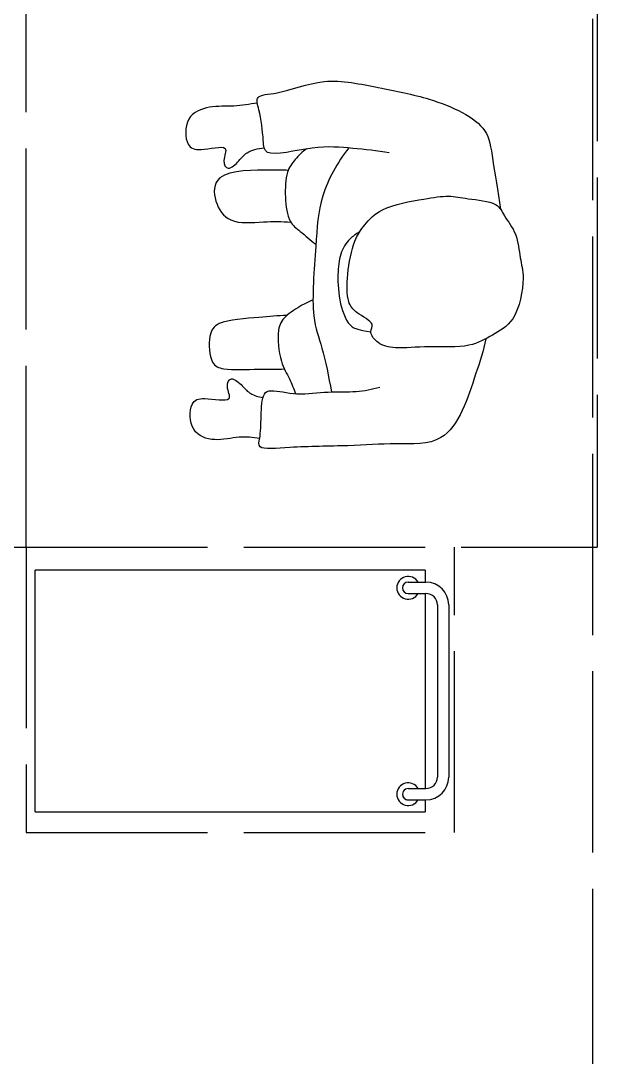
# Model space of a CAD drawing. Header units: millimetres. Extents: x 44692 to 172587, y -26854 to 14445.
# Drawn here: x 150120 to 150927, y -12847 to -11394 of the extents above; entities that cross this region are included whole.
import ezdxf

# ---------------------------------------------------------------- set-up
doc = ezdxf.new("R2010")
doc.units = ezdxf.units.MM
doc.header["$LTSCALE"] = 100
doc.linetypes.add('DASHEDX2', pattern=[3.048, 2.54, -0.508])
for name, color, linetype in [('Area circulacion', 50, 'DASHEDX2'), ('Area proceso', 90, 'DASHEDX2'), ('Personal', 171, 'Continuous'), ('Transporte semielaborado', 30, 'Continuous')]:
    doc.layers.add(name, color=color, linetype=linetype)

# ---------------------------------------------------------------- blocks, each defined once
blk = doc.blocks.new('pa17-16')
for points, knots in [([(5.62, 2.5537), (5.6188, 2.5427), (5.6154, 2.5253), (5.6223, 2.4901), (5.6346, 2.4293), (5.661, 2.4064), (5.685, 2.3908), (5.7322, 2.3832), (5.7723, 2.3842), (5.7881, 2.3969), (5.8018, 2.4268), (5.8146, 2.4162), (5.8324, 2.4305), (5.8382, 2.4568), (5.8318, 2.5038), (5.8344, 2.5615), (5.8137, 2.5937), (5.7944, 2.6284), (5.7307, 2.6388), (5.7037, 2.6296), (5.6679, 2.626), (5.6442, 2.6055), (5.6228, 2.5961), (5.6214, 2.5667), (5.62, 2.5537)], [0, 0, 0, 0, 0.297584, 0.631064, 1.068635, 1.39533, 1.69617, 2.097861, 2.458938, 2.716293, 3.010442, 3.199165, 3.447293, 3.731671, 4.119196, 4.541864, 4.881702, 5.22714, 5.673063, 5.989311, 6.327668, 6.644571, 6.906626, 7.259736, 7.259736, 7.259736, 7.259736]), ([(5.5575, 2.4391), (5.5549, 2.4218), (5.5525, 2.3852), (5.5491, 2.3329), (5.5712, 2.2599), (5.5431, 2.2589), (5.5029, 2.2526), (5.4793, 2.2435), (5.4785, 2.2813), (5.4499, 2.3438), (5.4658, 2.4235), (5.4776, 2.5033), (5.5116, 2.5798), (5.5552, 2.585), (5.608, 2.5962), (5.6336, 2.6001)], [0, 0, 0, 0, 0.404899, 0.829805, 1.276298, 1.516647, 1.885942, 2.122553, 2.418487, 2.881882, 3.382407, 3.897515, 4.613825, 5.020942, 5.393355, 5.393355, 5.393355, 5.393355]), ([(5.8196, 2.5846), (5.837, 2.5819), (5.8817, 2.5675), (5.9755, 2.5418), (5.972, 2.4609), (5.9791, 2.3926), (5.9812, 2.315), (5.9891, 2.2612), (5.9692, 2.2664), (5.9401, 2.2663), (5.9063, 2.2668), (5.9005, 2.2811), (5.909, 2.3184), (5.9007, 2.3606), (5.9019, 2.4011), (5.8964, 2.4238), (5.8933, 2.4348)], [6.682038, 6.682038, 6.682038, 6.682038, 7.076266, 7.806153, 8.304227, 8.77662, 9.284333, 9.649979, 9.844608, 10.160206, 10.472731, 10.661147, 10.998544, 11.371438, 11.724832, 12.051545, 12.051545, 12.051545, 12.051545]), ([(5.6724, 2.3994), (5.675, 2.3947), (5.6837, 2.383), (5.7041, 2.3718), (5.7348, 2.3697), (5.774, 2.3728), (5.8085, 2.3874), (5.8116, 2.4015), (5.8144, 2.4199)], [0.121052, 0.121052, 0.121052, 0.121052, 0.297289, 0.584433, 0.895396, 1.26174, 1.600834, 1.760925, 1.760925, 1.760925, 1.760925]), ([(5.5522, 2.3809), (5.573, 2.3653), (5.6222, 2.3398), (5.6924, 2.3383), (5.7952, 2.3323), (5.8376, 2.352), (5.881, 2.3613), (5.9019, 2.366)], [0, 0, 0, 0, 0.49262, 0.970296, 1.525877, 1.91054, 2.357805, 2.357805, 2.357805, 2.357805]), ([(5.5552, 2.3206), (5.5597, 2.3147), (5.5706, 2.3043), (5.5892, 2.2916), (5.6248, 2.2913), (5.6613, 2.2967), (5.6731, 2.3154), (5.6858, 2.3299), (5.6912, 2.3378)], [0, 0, 0, 0, 0.262594, 0.520609, 0.853848, 1.185107, 1.43842, 1.738028, 1.738028, 1.738028, 1.738028]), ([(5.7713, 2.3359), (5.7736, 2.3305), (5.7786, 2.3203), (5.7954, 2.2951), (5.8154, 2.2848), (5.8612, 2.2906), (5.8838, 2.3057), (5.8988, 2.3117), (5.9058, 2.3148)], [0, 0, 0, 0, 0.233477, 0.532145, 0.79329, 1.163492, 1.458071, 1.725911, 1.725911, 1.725911, 1.725911]), ([(5.5867, 2.2952), (5.5866, 2.2877), (5.5872, 2.2667), (5.5883, 2.1873), (5.6353, 2.19), (5.6673, 2.2128), (5.6606, 2.2618), (5.6599, 2.2881), (5.6606, 2.3008)], [0.078483, 0.078483, 0.078483, 0.078483, 0.321516, 0.797556, 1.122606, 1.448668, 1.830958, 2.166281, 2.166281, 2.166281, 2.166281]), ([(5.7943, 2.2992), (5.7951, 2.2858), (5.7984, 2.2614), (5.8038, 2.2002), (5.8255, 2.1869), (5.8672, 2.191), (5.8755, 2.2117), (5.8718, 2.2605), (5.8715, 2.286), (5.871, 2.2978)], [0, 0, 0, 0, 0.353805, 0.775896, 1.041599, 1.377968, 1.615337, 2.001902, 2.313716, 2.313716, 2.313716, 2.313716]), ([(5.4915, 2.2484), (5.4936, 2.2374), (5.4981, 2.215), (5.4968, 2.1806), (5.512, 2.1445), (5.5569, 2.147), (5.5634, 2.1681), (5.5498, 2.2128), (5.5753, 2.1995), (5.5912, 2.209), (5.5741, 2.2257), (5.5617, 2.2339), (5.5559, 2.2515), (5.5556, 2.26)], [0, 0, 0, 0, 0.324329, 0.654038, 0.980089, 1.31306, 1.562526, 1.890179, 2.123217, 2.319335, 2.559559, 2.78492, 3.066636, 3.066636, 3.066636, 3.066636]), ([(5.9713, 2.2652), (5.9703, 2.2553), (5.9686, 2.234), (5.9786, 2.2017), (5.9668, 2.1644), (5.9218, 2.1628), (5.9134, 2.1832), (5.9229, 2.229), (5.8988, 2.2135), (5.882, 2.2215), (5.8976, 2.2397), (5.908, 2.248), (5.912, 2.2618), (5.9127, 2.2683)], [0.038839, 0.038839, 0.038839, 0.038839, 0.324329, 0.654038, 0.980089, 1.31306, 1.562526, 1.890179, 2.123217, 2.319335, 2.559559, 2.78492, 2.989829, 2.989829, 2.989829, 2.989829])]:
    blk.add_open_spline(points, degree=3, knots=knots)

msp = doc.modelspace()

# ---------------------------------------------------------------- linework, layer by layer
at = {"layer": 'Area circulacion'}
msp.add_line((150920.923, -10476.822), (150920.923, -13071.375), dxfattribs=at)
at = {"layer": 'Area proceso'}
for p, q in [((150127.465, -12131.517), (150127.465, -11308.517)), ((150927.465, -11308.517), (150927.465, -12131.517)), ((149311.465, -12131.517), (150127.465, -12131.517))]:
    msp.add_line(p, q, dxfattribs=at)
at = {"layer": 'Area proceso', "color": 3}
for p, q in [((150127.465, -12131.517), (150927.465, -12131.517)), ((150127.465, -12131.517), (150127.465, -12531.517)), ((150727.465, -12531.517), (150727.465, -12131.517)), ((150127.465, -12531.517), (150727.465, -12531.517))]:
    msp.add_line(p, q, dxfattribs=at)
at = {"layer": 'Transporte semielaborado'}
for p, q in [((150686.613, -12163.817), (150140.41, -12163.817)), ((150140.41, -12502.702), (150140.41, -12163.817)), ((150686.613, -12163.817), (150662.692, -12163.817)), ((150686.613, -12163.817), (150678.639, -12163.817)), ((150686.613, -12163.817), (150686.613, -12171.791)), ((150686.613, -12163.817), (150686.613, -12180.679)), ((150686.613, -12163.817), (150686.613, -12180.679)), ((150662.692, -12180.679), (150687.61, -12180.679)), ((150662.692, -12196.626), (150687.61, -12196.626)), ((150686.613, -12196.626), (150686.613, -12469.893)), ((150703.557, -12212.574), (150703.557, -12453.945)), ((150719.505, -12212.574), (150719.505, -12453.945)), ((150662.692, -12469.893), (150687.61, -12469.893)), ((150662.692, -12485.84), (150687.61, -12485.84)), ((150686.613, -12485.84), (150686.613, -12502.702)), ((150140.41, -12502.702), (150686.613, -12502.702))]:
    msp.add_line(p, q, dxfattribs=at)
for centre, radius, start, end in [((150662.692, -12188.652), 15.948, 30, 330), ((150662.692, -12188.652), 7.974, 90, 270), ((150687.61, -12212.574), 31.895, 0, 90), ((150687.61, -12212.574), 15.948, 0, 90), ((150662.692, -12477.867), 15.948, 30, 330), ((150687.61, -12453.945), 15.948, 270, 0), ((150687.61, -12453.945), 31.895, 270, 0), ((150662.692, -12477.867), 7.974, 89.999891, 270), ((150662.692, -12477.867), 7.974, 180, 270)]:
    msp.add_arc(centre, radius, start, end, dxfattribs=at)

# ---------------------------------------------------------------- block references
at = {"layer": 'Personal', "xscale": 979.1504951166461, "yscale": 979.1504951166461, "zscale": 979.1504951166461, "rotation": 268.3998681193052}
msp.add_blockref('pa17-16', (148400.885, -6072.731), dxfattribs=at)

doc.saveas('drawing.dxf')
